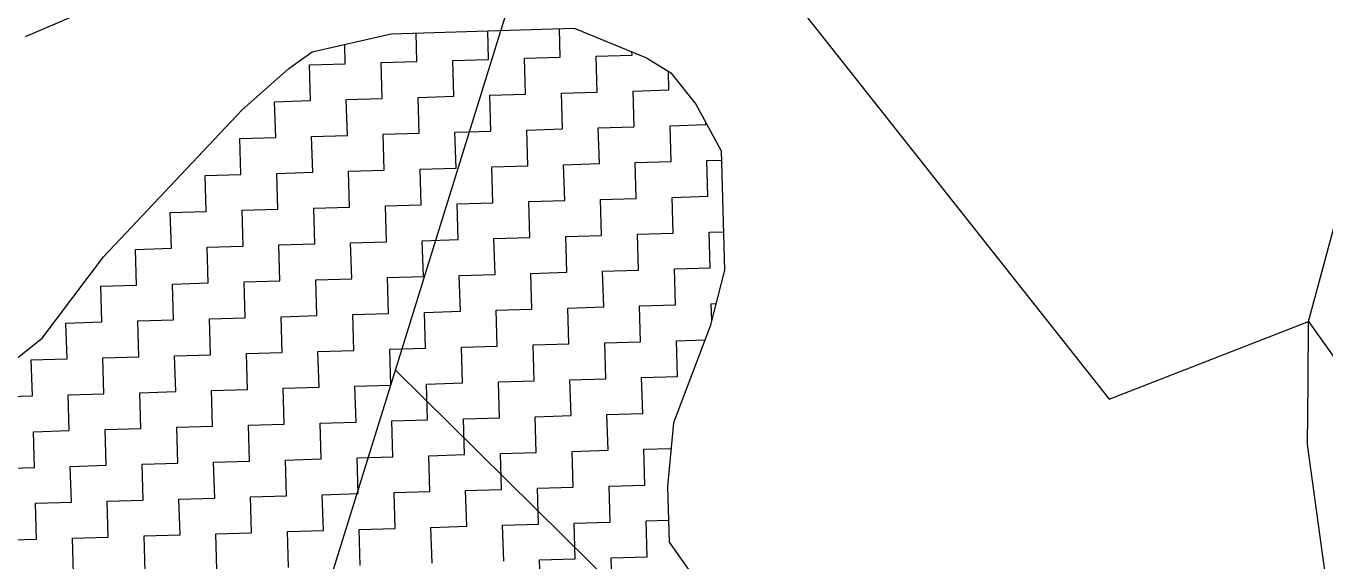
# Model space of a CAD drawing. Header units: metres. Extents: x 289662 to 290738, y 2016260 to 2018343.
# Drawn here: x 290126.6 to 290239.1, y 2017100.2 to 2017146.6 of the extents above; entities that cross this region are included whole.
import ezdxf

# ---------------------------------------------------------------- set-up
doc = ezdxf.new("R2010")
doc.units = ezdxf.units.M
for name, color, linetype in [('LINE_WATER', 4, 'Continuous'), ('POLY_HATCH', 12, 'Continuous'), ('POLY_PARCEL', 6, 'Continuous')]:
    doc.layers.add(name, color=color, linetype=linetype)

msp = doc.modelspace()

# ---------------------------------------------------------------- linework, layer by layer
at = {"layer": 'LINE_WATER'}
for p, q in [((290237.61, 2017115.65), (290237.63, 2017120.97)), ((290237.55, 2017110.32), (290237.61, 2017115.65)), ((290238.93, 2017100.25), (290237.55, 2017110.32)), ((290239.47, 2017096.39), (290238.93, 2017100.25))]:
    msp.add_line(p, q, dxfattribs=at)
at = {"layer": 'POLY_HATCH'}
for p, q in [((290149.03, 2017155.24), (290126.59, 2017145.62)), ((290158.26, 2017145.88), (290174.08, 2017146.36)), ((290174.08, 2017146.36), (290180.36, 2017143.79)), ((290151.42, 2017144.3), (290158.26, 2017145.88)), ((290149.4, 2017142.86), (290151.42, 2017144.3)), ((290180.36, 2017143.79), (290182.46, 2017142.48)), ((290145.37, 2017139.3), (290149.4, 2017142.86)), ((290182.46, 2017142.48), (290184.61, 2017139.79)), ((290184.61, 2017139.79), (290186.8, 2017135.73)), ((290133.36, 2017126.56), (290145.37, 2017139.3)), ((290186.8, 2017135.73), (290187.1, 2017125.41)), ((290128.06, 2017119.52), (290133.36, 2017126.56)), ((290187.1, 2017125.41), (290185.87, 2017120.56)), ((290185.87, 2017120.56), (290182.68, 2017112.2)), ((290125.37, 2017117.37), (290128.06, 2017119.52)), ((290182.68, 2017112.2), (290182.16, 2017106.68)), ((290182.16, 2017106.68), (290182.3, 2017101.87)), ((290182.3, 2017101.87), (290186.61, 2017095.8))]:
    msp.add_line(p, q, dxfattribs=at)
at = {"layer": 'POLY_HATCH', "linetype": 'Continuous'}
for p, q in [((290160.48, 2017143.47), (290160.41, 2017145.95)), ((290166.69, 2017143.65), (290166.61, 2017146.13)), ((290172.89, 2017143.84), (290172.82, 2017146.32)), ((290154.28, 2017143.28), (290154.23, 2017144.95)), ((290179.1, 2017144.03), (290179.09, 2017144.31)), ((290151.18, 2017143.19), (290154.28, 2017143.28)), ((290151.27, 2017140.09), (290151.18, 2017143.19)), ((290157.38, 2017143.38), (290160.48, 2017143.47)), ((290157.48, 2017140.27), (290157.38, 2017143.38)), ((290163.59, 2017143.56), (290166.69, 2017143.65)), ((290163.68, 2017140.46), (290163.59, 2017143.56)), ((290169.79, 2017143.75), (290172.89, 2017143.84)), ((290169.88, 2017140.64), (290169.79, 2017143.75)), ((290176, 2017143.93), (290179.1, 2017144.03)), ((290176.09, 2017140.83), (290176, 2017143.93)), ((290182.29, 2017141.02), (290182.25, 2017142.61)), ((290172.99, 2017140.74), (290176.09, 2017140.83)), ((290173.08, 2017137.64), (290172.99, 2017140.74)), ((290179.19, 2017140.92), (290182.29, 2017141.02)), ((290179.28, 2017137.82), (290179.19, 2017140.92)), ((290148.17, 2017139.99), (290151.27, 2017140.09)), ((290148.26, 2017136.89), (290148.17, 2017139.99)), ((290154.37, 2017140.18), (290157.48, 2017140.27)), ((290154.47, 2017137.08), (290154.37, 2017140.18)), ((290160.58, 2017140.37), (290163.68, 2017140.46)), ((290160.67, 2017137.26), (290160.58, 2017140.37)), ((290166.78, 2017140.55), (290169.88, 2017140.64)), ((290166.87, 2017137.45), (290166.78, 2017140.55)), ((290163.77, 2017137.36), (290166.87, 2017137.45)), ((290163.87, 2017134.25), (290163.77, 2017137.36)), ((290169.98, 2017137.54), (290173.08, 2017137.64)), ((290170.07, 2017134.44), (290169.98, 2017137.54)), ((290176.18, 2017137.73), (290179.28, 2017137.82)), ((290176.27, 2017134.63), (290176.18, 2017137.73)), ((290182.39, 2017137.91), (290185.49, 2017138.01)), ((290182.48, 2017134.81), (290182.39, 2017137.91)), ((290185.49, 2017138.01), (290185.48, 2017138.16)), ((290145.16, 2017136.8), (290148.26, 2017136.89)), ((290145.25, 2017133.7), (290145.16, 2017136.8)), ((290151.36, 2017136.99), (290154.47, 2017137.08)), ((290151.46, 2017133.88), (290151.36, 2017136.99)), ((290157.57, 2017137.17), (290160.67, 2017137.26)), ((290157.66, 2017134.07), (290157.57, 2017137.17)), ((290154.56, 2017133.98), (290157.66, 2017134.07)), ((290160.76, 2017134.16), (290163.87, 2017134.25)), ((290160.86, 2017131.06), (290160.76, 2017134.16)), ((290166.97, 2017134.35), (290170.07, 2017134.44)), ((290167.06, 2017131.25), (290166.97, 2017134.35)), ((290173.17, 2017134.53), (290176.27, 2017134.63)), ((290173.27, 2017131.43), (290173.17, 2017134.53)), ((290179.38, 2017134.72), (290182.48, 2017134.81)), ((290179.47, 2017131.62), (290179.38, 2017134.72)), ((290185.58, 2017134.9), (290186.82, 2017134.94)), ((290185.67, 2017131.8), (290185.58, 2017134.9)), ((290142.15, 2017133.6), (290145.25, 2017133.7)), ((290142.24, 2017130.5), (290142.15, 2017133.6)), ((290148.35, 2017133.79), (290151.46, 2017133.88)), ((290148.45, 2017130.69), (290148.35, 2017133.79)), ((290154.65, 2017130.87), (290154.56, 2017133.98)), ((290182.57, 2017131.71), (290185.67, 2017131.8)), ((290145.35, 2017130.59), (290148.45, 2017130.69)), ((290151.55, 2017130.78), (290154.65, 2017130.87)), ((290151.64, 2017127.68), (290151.55, 2017130.78)), ((290157.75, 2017130.97), (290160.86, 2017131.06)), ((290157.85, 2017127.86), (290157.75, 2017130.97)), ((290163.96, 2017131.15), (290167.06, 2017131.25)), ((290164.05, 2017128.05), (290163.96, 2017131.15)), ((290170.16, 2017131.34), (290173.27, 2017131.43)), ((290170.26, 2017128.24), (290170.16, 2017131.34)), ((290176.37, 2017131.52), (290179.47, 2017131.62)), ((290176.46, 2017128.42), (290176.37, 2017131.52)), ((290182.66, 2017128.61), (290182.57, 2017131.71)), ((290139.14, 2017130.41), (290142.24, 2017130.5)), ((290139.23, 2017127.31), (290139.14, 2017130.41)), ((290145.44, 2017127.49), (290145.35, 2017130.59)), ((290173.36, 2017128.33), (290176.46, 2017128.42)), ((290179.56, 2017128.51), (290182.66, 2017128.61)), ((290179.66, 2017125.41), (290179.56, 2017128.51)), ((290185.77, 2017128.7), (290187, 2017128.74)), ((290185.86, 2017125.6), (290185.77, 2017128.7)), ((290136.13, 2017127.21), (290139.23, 2017127.31)), ((290142.34, 2017127.4), (290145.44, 2017127.49)), ((290142.43, 2017124.3), (290142.34, 2017127.4)), ((290148.54, 2017127.59), (290151.64, 2017127.68)), ((290148.63, 2017124.48), (290148.54, 2017127.59)), ((290154.74, 2017127.77), (290157.85, 2017127.86)), ((290154.84, 2017124.67), (290154.74, 2017127.77)), ((290160.95, 2017127.96), (290164.05, 2017128.05)), ((290161.04, 2017124.85), (290160.95, 2017127.96)), ((290167.15, 2017128.14), (290170.26, 2017128.24)), ((290167.25, 2017125.04), (290167.15, 2017128.14)), ((290173.45, 2017125.23), (290173.36, 2017128.33)), ((290136.22, 2017124.11), (290136.13, 2017127.21)), ((290164.14, 2017124.95), (290167.25, 2017125.04)), ((290170.35, 2017125.13), (290173.45, 2017125.23)), ((290170.44, 2017122.03), (290170.35, 2017125.13)), ((290176.55, 2017125.32), (290179.66, 2017125.41)), ((290176.65, 2017122.22), (290176.55, 2017125.32)), ((290182.76, 2017125.51), (290185.86, 2017125.6)), ((290182.85, 2017122.4), (290182.76, 2017125.51)), ((290133.12, 2017124.02), (290136.22, 2017124.11)), ((290133.21, 2017120.92), (290133.12, 2017124.02)), ((290139.33, 2017124.2), (290142.43, 2017124.3)), ((290139.42, 2017121.1), (290139.33, 2017124.2)), ((290145.53, 2017124.39), (290148.63, 2017124.48)), ((290145.62, 2017121.29), (290145.53, 2017124.39)), ((290151.74, 2017124.58), (290154.84, 2017124.67)), ((290151.83, 2017121.47), (290151.74, 2017124.58)), ((290157.94, 2017124.76), (290161.04, 2017124.85)), ((290158.03, 2017121.66), (290157.94, 2017124.76)), ((290164.24, 2017121.85), (290164.14, 2017124.95)), ((290154.93, 2017121.57), (290158.03, 2017121.66)), ((290161.13, 2017121.75), (290164.24, 2017121.85)), ((290161.23, 2017118.65), (290161.13, 2017121.75)), ((290167.34, 2017121.94), (290170.44, 2017122.03)), ((290167.43, 2017118.84), (290167.34, 2017121.94)), ((290173.54, 2017122.12), (290176.65, 2017122.22)), ((290173.64, 2017119.02), (290173.54, 2017122.12)), ((290179.75, 2017122.31), (290182.85, 2017122.4)), ((290179.84, 2017119.21), (290179.75, 2017122.31)), ((290185.95, 2017122.5), (290186.37, 2017122.51)), ((290186, 2017121.05), (290185.95, 2017122.5)), ((290130.11, 2017120.82), (290133.21, 2017120.92)), ((290130.21, 2017117.72), (290130.11, 2017120.82)), ((290136.32, 2017121.01), (290139.42, 2017121.1)), ((290136.41, 2017117.91), (290136.32, 2017121.01)), ((290142.52, 2017121.2), (290145.62, 2017121.29)), ((290142.61, 2017118.09), (290142.52, 2017121.2)), ((290148.73, 2017121.38), (290151.83, 2017121.47)), ((290148.82, 2017118.28), (290148.73, 2017121.38)), ((290155.02, 2017118.46), (290154.93, 2017121.57)), ((290182.94, 2017119.3), (290185.42, 2017119.37)), ((290145.72, 2017118.19), (290148.82, 2017118.28)), ((290151.92, 2017118.37), (290155.02, 2017118.46)), ((290152.01, 2017115.27), (290151.92, 2017118.37)), ((290158.13, 2017118.56), (290161.23, 2017118.65)), ((290158.22, 2017115.46), (290158.13, 2017118.56)), ((290164.33, 2017118.74), (290167.43, 2017118.84)), ((290164.42, 2017115.64), (290164.33, 2017118.74)), ((290170.53, 2017118.93), (290173.64, 2017119.02)), ((290170.63, 2017115.83), (290170.53, 2017118.93)), ((290176.74, 2017119.11), (290179.84, 2017119.21)), ((290176.83, 2017116.01), (290176.74, 2017119.11)), ((290183.04, 2017116.2), (290182.94, 2017119.3)), ((290127.1, 2017117.63), (290130.21, 2017117.72)), ((290127.2, 2017114.53), (290127.1, 2017117.63)), ((290133.31, 2017117.81), (290136.41, 2017117.91)), ((290133.4, 2017114.71), (290133.31, 2017117.81)), ((290139.51, 2017118), (290142.61, 2017118.09)), ((290139.61, 2017114.9), (290139.51, 2017118)), ((290145.81, 2017115.08), (290145.72, 2017118.19)), ((290173.73, 2017115.92), (290176.83, 2017116.01)), ((290179.93, 2017116.11), (290183.04, 2017116.2)), ((290180.03, 2017113), (290179.93, 2017116.11)), ((290136.5, 2017114.8), (290139.61, 2017114.9)), ((290142.71, 2017114.99), (290145.81, 2017115.08)), ((290142.8, 2017111.89), (290142.71, 2017114.99)), ((290148.91, 2017115.18), (290152.01, 2017115.27)), ((290149, 2017112.07), (290148.91, 2017115.18)), ((290155.12, 2017115.36), (290158.22, 2017115.46)), ((290155.21, 2017112.26), (290155.12, 2017115.36)), ((290161.32, 2017115.55), (290164.42, 2017115.64)), ((290161.41, 2017112.45), (290161.32, 2017115.55)), ((290167.53, 2017115.73), (290170.63, 2017115.83)), ((290167.62, 2017112.63), (290167.53, 2017115.73)), ((290173.82, 2017112.82), (290173.73, 2017115.92)), ((290124.09, 2017114.43), (290127.2, 2017114.53)), ((290130.3, 2017114.62), (290133.4, 2017114.71)), ((290130.39, 2017111.52), (290130.3, 2017114.62)), ((290136.6, 2017111.7), (290136.5, 2017114.8)), ((290164.52, 2017112.54), (290167.62, 2017112.63)), ((290170.72, 2017112.72), (290173.82, 2017112.82)), ((290170.81, 2017109.62), (290170.72, 2017112.72)), ((290176.92, 2017112.91), (290180.03, 2017113)), ((290177.02, 2017109.81), (290176.92, 2017112.91)), ((290127.29, 2017111.42), (290130.39, 2017111.52)), ((290133.49, 2017111.61), (290136.6, 2017111.7)), ((290133.59, 2017108.51), (290133.49, 2017111.61)), ((290139.7, 2017111.8), (290142.8, 2017111.89)), ((290139.79, 2017108.69), (290139.7, 2017111.8)), ((290145.9, 2017111.98), (290149, 2017112.07)), ((290146, 2017108.88), (290145.9, 2017111.98)), ((290152.11, 2017112.17), (290155.21, 2017112.26)), ((290152.2, 2017109.07), (290152.11, 2017112.17)), ((290158.31, 2017112.35), (290161.41, 2017112.45)), ((290158.4, 2017109.25), (290158.31, 2017112.35)), ((290164.61, 2017109.44), (290164.52, 2017112.54)), ((290127.38, 2017108.32), (290127.29, 2017111.42)), ((290155.3, 2017109.16), (290158.4, 2017109.25)), ((290161.51, 2017109.34), (290164.61, 2017109.44)), ((290161.6, 2017106.24), (290161.51, 2017109.34)), ((290167.71, 2017109.53), (290170.81, 2017109.62)), ((290167.8, 2017106.43), (290167.71, 2017109.53)), ((290173.92, 2017109.72), (290177.02, 2017109.81)), ((290174.01, 2017106.61), (290173.92, 2017109.72)), ((290180.12, 2017109.9), (290182.47, 2017109.97)), ((290180.21, 2017106.8), (290180.12, 2017109.9)), ((290124.28, 2017108.23), (290127.38, 2017108.32)), ((290130.48, 2017108.41), (290133.59, 2017108.51)), ((290130.58, 2017105.31), (290130.48, 2017108.41)), ((290136.69, 2017108.6), (290139.79, 2017108.69)), ((290136.78, 2017105.5), (290136.69, 2017108.6)), ((290142.89, 2017108.79), (290146, 2017108.88)), ((290142.99, 2017105.68), (290142.89, 2017108.79)), ((290149.1, 2017108.97), (290152.2, 2017109.07)), ((290149.19, 2017105.87), (290149.1, 2017108.97)), ((290155.39, 2017106.06), (290155.3, 2017109.16)), ((290152.29, 2017105.96), (290155.39, 2017106.06)), ((290152.39, 2017102.86), (290152.29, 2017105.96)), ((290158.5, 2017106.15), (290161.6, 2017106.24)), ((290158.59, 2017103.05), (290158.5, 2017106.15)), ((290164.7, 2017106.33), (290167.8, 2017106.43)), ((290164.79, 2017103.23), (290164.7, 2017106.33)), ((290170.91, 2017106.52), (290174.01, 2017106.61)), ((290171, 2017103.42), (290170.91, 2017106.52)), ((290177.11, 2017106.71), (290180.21, 2017106.8)), ((290177.2, 2017103.6), (290177.11, 2017106.71)), ((290127.47, 2017105.22), (290130.58, 2017105.31)), ((290127.57, 2017102.12), (290127.47, 2017105.22)), ((290133.68, 2017105.41), (290136.78, 2017105.5)), ((290133.77, 2017102.3), (290133.68, 2017105.41)), ((290139.88, 2017105.59), (290142.99, 2017105.68)), ((290139.98, 2017102.49), (290139.88, 2017105.59)), ((290146.09, 2017105.78), (290149.19, 2017105.87)), ((290146.18, 2017102.67), (290146.09, 2017105.78)), ((290180.31, 2017103.7), (290182.24, 2017103.75)), ((290180.4, 2017100.59), (290180.31, 2017103.7)), ((290143.08, 2017102.58), (290146.18, 2017102.67)), ((290143.17, 2017099.48), (290143.08, 2017102.58)), ((290149.28, 2017102.77), (290152.39, 2017102.86)), ((290149.38, 2017099.67), (290149.28, 2017102.77)), ((290155.49, 2017102.95), (290158.59, 2017103.05)), ((290155.58, 2017099.85), (290155.49, 2017102.95)), ((290161.69, 2017103.14), (290164.79, 2017103.23)), ((290161.79, 2017100.04), (290161.69, 2017103.14)), ((290167.9, 2017103.33), (290171, 2017103.42)), ((290167.99, 2017100.22), (290167.9, 2017103.33)), ((290174.1, 2017103.51), (290177.2, 2017103.6)), ((290174.19, 2017100.41), (290174.1, 2017103.51)), ((290124.47, 2017102.02), (290127.57, 2017102.12)), ((290130.67, 2017102.21), (290133.77, 2017102.3)), ((290130.76, 2017099.11), (290130.67, 2017102.21)), ((290136.87, 2017102.4), (290139.98, 2017102.49)), ((290136.97, 2017099.29), (290136.87, 2017102.4)), ((290171.09, 2017100.32), (290174.19, 2017100.41)), ((290171.18, 2017097.21), (290171.09, 2017100.32)), ((290177.3, 2017100.5), (290180.4, 2017100.59)), ((290177.39, 2017097.4), (290177.3, 2017100.5))]:
    msp.add_line(p, q, dxfattribs=at)
at = {"layer": 'POLY_PARCEL'}
for p, q in [((290175.47, 2017171.11), (290220.39, 2017114.24)), ((290158.62, 2017116.76), (290175.08, 2017169.77)), ((290237.63, 2017120.97), (290240.7, 2017132.27)), ((290220.39, 2017114.24), (290237.63, 2017120.97)), ((290237.63, 2017120.97), (290273.22, 2017070.92)), ((290142.88, 2017066.18), (290158.62, 2017116.76)), ((290179.63, 2017096), (290158.62, 2017116.76))]:
    msp.add_line(p, q, dxfattribs=at)

doc.saveas('drawing.dxf')
